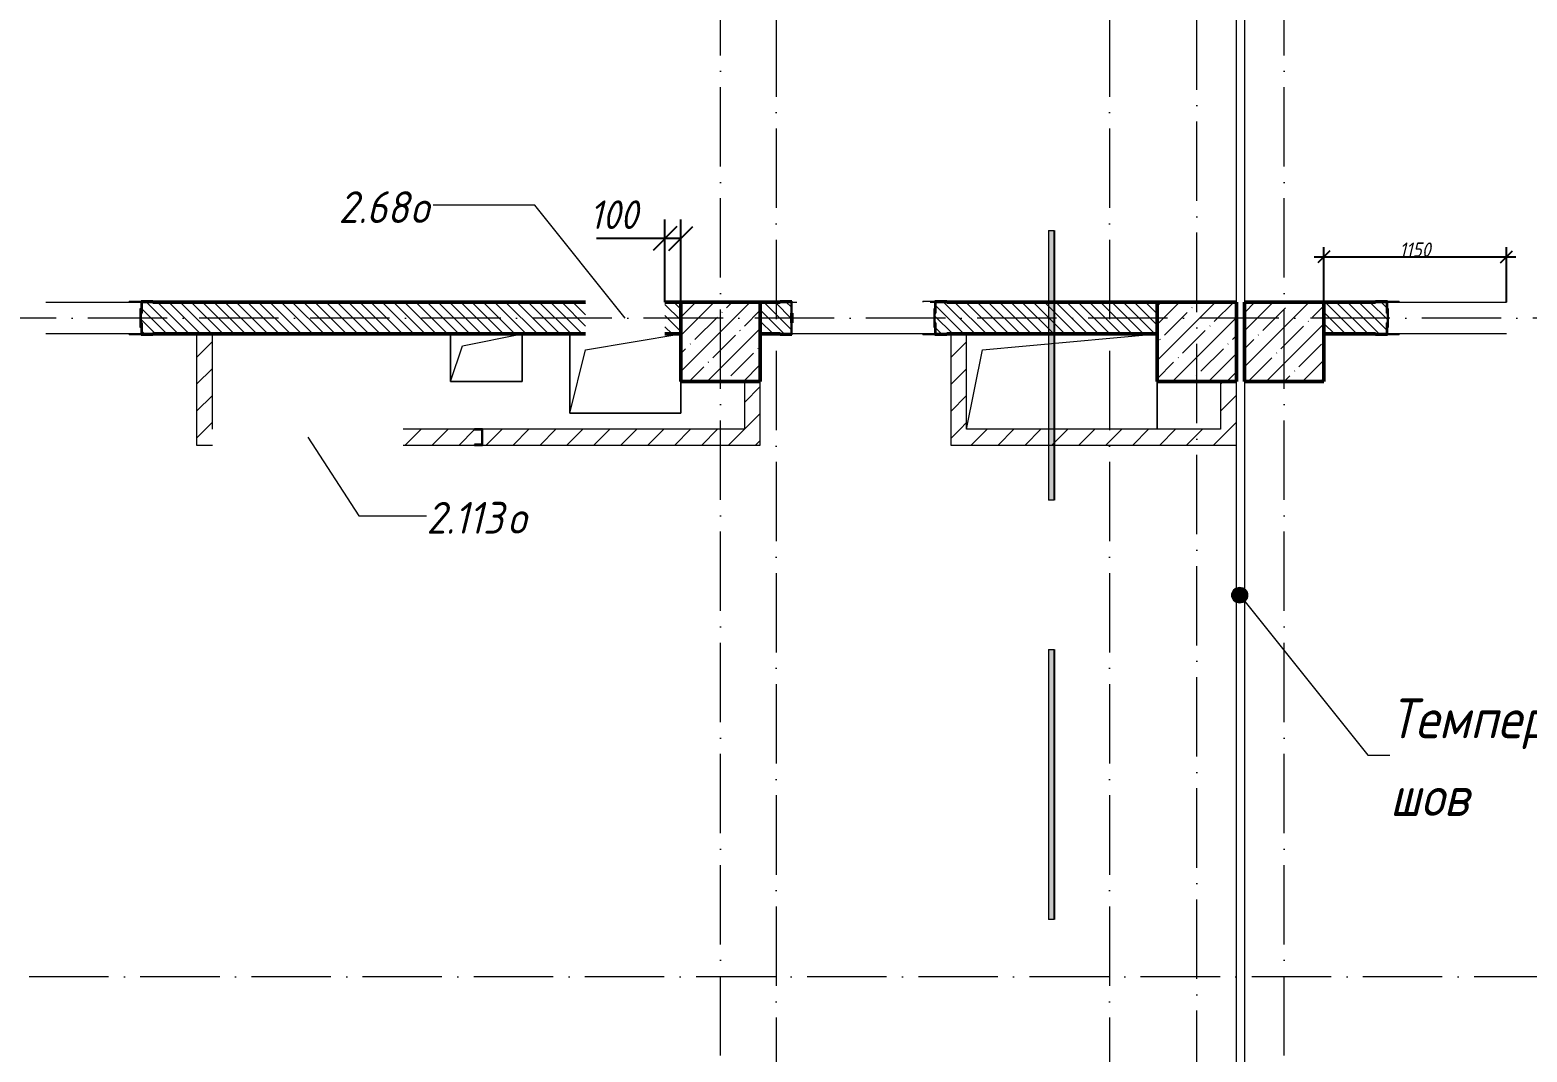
# Model space of a CAD drawing. Header units: millimetres. Extents: x -401725 to 250493, y 305116 to 802890.
# Drawn here: x 48591 to 58021, y 311900 to 318339 of the extents above; entities that cross this region are included whole.
import ezdxf

# ---------------------------------------------------------------- set-up
doc = ezdxf.new("R2010")
doc.units = ezdxf.units.MM
doc.linetypes.add('50_200_ШТРИХ_1Т_ш5_п1_п1_', pattern=[700, 500, -100, 0, -100])
for name, color, linetype, lineweight in [('A-____-____-DIMS', 7, 'Continuous', 9), ('A-FLOR-____-OTLN', 7, 'Continuous', 9), ('A-GENM-____-MCUT', 7, 'Continuous', 25), ('A-GENM-____-OTLN', 7, 'Continuous', 9), ('A-GENM-____-OTLN-1', 7, 'Continuous', 25), ('A-GLAZ-____-IDEN', 7, 'Continuous', 9), ('A-GLAZ-____-OTLN', 7, 'Continuous', 9), ('A-WALL-____-MCUT-2', 7, 'Continuous', 50), ('A-WALL-____-PATT-1', 7, 'Continuous', 9), ('A-WALL-FNSH-MCUT-1', 7, 'Continuous', 9), ('G-____-____-TEXT', 7, 'Continuous', 9), ('I-WALL-____-OTLN', 7, 'Continuous', 9), ('S-COLS-____-MCUT', 7, 'Continuous', 50), ('S-COLS-____-OTLN', 7, 'Continuous', 9), ('S-GRID-____-OTLN-1', 7, '50_200_ШТРИХ_1Т_ш5_п1_п1_', 9)]:
    doc.layers.add(name, color=color, linetype=linetype, lineweight=lineweight)
doc.layers.add('A-GLAZ-____-OTLN-1', color=7, linetype='Continuous', lineweight=9, true_color=0xc0c0c0)
doc.styles.add('ISOCPEUR_I', font='isocpeui.ttf', dxfattribs={"width": 0.9, "height": 2.5})
doc.styles.add('ISOCPEUR_I_10', font='isocpeui.ttf', dxfattribs={"width": 0.9, "height": 180})
doc.styles.add('ISOCPEUR_I_7', font='isocpeui.ttf', dxfattribs={"width": 0.9, "height": 90})
doc.styles.add('ISOCPEUR_I_9', font='isocpeui.ttf', dxfattribs={"width": 0.9, "height": 250})
doc.dimstyles.new('ISO-1_8_0_9К_СРЕДНИЙ_Кладочные_2', dxfattribs={"dimscale": 304.8, "dimtxt": 89.638306, "dimasz": 0.246063, "dimexe": 0.19685, "dimexo": 0, "dimgap": 0, "dimtad": 1, "dimdec": 3, "dimrnd": 0.001, "dimdsep": 46, "dimtxsty": 'ISOCPEUR_I_7', "dimblk1": 'OBLIQUE', "dimblk2": 'OBLIQUE', "dimsah": 1, "dimcen": 0.09, "dimdle": 0.19685, "dimazin": 0, "dimtfac": 1, "dimtdec": 4, "dimtix": 1, "dimtmove": 1, "dimatfit": 3, "dimfxl": 1, "dimtvp": 1, "dimtolj": 1, "dimtzin": 0, "dimarcsym": 2})
doc.dimstyles.new('ISO-1_8_0_9К_СРЕДНИЙ_Кладочные_3', dxfattribs={"dimscale": 304.8, "dimtxt": 179.276612, "dimasz": 0.492126, "dimexe": 0.393701, "dimexo": 0, "dimgap": 0, "dimtad": 1, "dimdec": 3, "dimrnd": 0.001, "dimdsep": 46, "dimtxsty": 'ISOCPEUR_I_10', "dimblk1": 'OBLIQUE', "dimblk2": 'OBLIQUE', "dimsah": 1, "dimcen": 0.09, "dimdle": 0.393701, "dimazin": 0, "dimtfac": 1, "dimtdec": 4, "dimtix": 1, "dimtmove": 0, "dimatfit": 3, "dimfxl": 1, "dimtvp": 1, "dimtolj": 1, "dimtzin": 0, "dimarcsym": 2})
pattern_1 = [(45, (-15659.08, 310542.9), (-84.85281, 84.85281), [])]
pattern_2 = [(135, (-15659.08, 310542.9), (-35.35534, -35.35534), [])]

# ---------------------------------------------------------------- blocks, each defined once
blk = doc.blocks.new('BSC_Колонна _Прямоугольная - 500х500-V56-АР1_План отверстий 2 этажа в осях 1-64_А-ГГ')
at = {"layer": 'S-COLS-____-OTLN'}
h = blk.add_hatch(dxfattribs=at)
h.set_pattern_fill('FP_85', color=256, style=0, pattern_type=2)
h.set_pattern_definition([(45, (-68600, -5831.04), (-114.04925, 114.04925), []), (45, (-68485.95, -5831.04), (-114.04925, 114.04925), [201.613, -40.323, 3.353, -36.97])])
h.paths.add_polyline_path([(-250, -250), (250, -250), (250, 250), (-250, 250)], flags=0)
at = {"layer": 'S-COLS-____-MCUT'}
for p, q in [((250, 250), (-250, 250)), ((-250, 250), (-250, -250)), ((250, -250), (250, 250)), ((-250, -250), (250, -250))]:
    blk.add_line(p, q, dxfattribs=at)
blk = doc.blocks.new('BSC_Колонна _Прямоугольная - 500х500-V113-АР1_План отверстий 2 этажа в осях 1-64_А-ГГ')
at = {"layer": 'S-COLS-____-OTLN'}
h = blk.add_hatch(dxfattribs=at)
h.set_pattern_fill('FP_142', color=256, style=0, pattern_type=2)
h.set_pattern_definition([(45, (-71600, -5831.04), (-114.04925, 114.04925), []), (45, (-71485.95, -5831.04), (-114.04925, 114.04925), [201.613, -40.323, 3.353, -36.97])])
h.paths.add_polyline_path([(-250, -250), (250, -250), (250, 250), (-250, 250)], flags=0)
at = {"layer": 'S-COLS-____-MCUT'}
for p, q in [((250, 250), (-250, 250)), ((-250, 250), (-250, -250)), ((250, -250), (250, 250)), ((-250, -250), (250, -250))]:
    blk.add_line(p, q, dxfattribs=at)
blk = doc.blocks.new('BSC_Колонна _Прямоугольная - 500х500-V131-АР1_План отверстий 2 этажа в осях 1-64_А-ГГ')
at = {"layer": 'S-COLS-____-OTLN'}
h = blk.add_hatch(dxfattribs=at)
h.set_pattern_fill('FP_161', color=256, style=0, pattern_type=2)
h.set_pattern_definition([(45, (-72150, -5831.04), (-114.04925, 114.04925), []), (45, (-72035.95, -5831.04), (-114.04925, 114.04925), [201.613, -40.323, 3.353, -36.97])])
h.paths.add_polyline_path([(-250, -250), (250, -250), (250, 250), (-250, 250)], flags=0)
at = {"layer": 'S-COLS-____-MCUT'}
for p, q in [((250, 250), (-250, 250)), ((-250, 250), (-250, -250)), ((250, -250), (250, 250)), ((-250, -250), (250, -250))]:
    blk.add_line(p, q, dxfattribs=at)
blk = doc.blocks.new('Фахверк_СКБ_Уголок - 200_3960_зеркало-28268689-АР1_План отверстий 2 этажа в осях 1-64_А-ГГ')
at = {"layer": 'A-GENM-____-MCUT'}
for p, q in [((200, 156), (125, 156)), ((125, 156), (125, 81)), ((131, 81), (131, 150)), ((131, 150), (200, 150)), ((200, 150), (200, 156)), ((125, 81), (131, 81)), ((131, 19), (125, 19)), ((125, 19), (125, -56)), ((131, -50), (131, 19)), ((125, -56), (200, -56)), ((200, -50), (131, -50)), ((200, -56), (200, -50))]:
    blk.add_line(p, q, dxfattribs=at)
blk = doc.blocks.new('154_Стойка_СКБ_Уголок - СМ-2480_200-28346303-АР1_План отверстий 2 этажа в осях 1-64_А-ГГ')
at = {"layer": 'A-GENM-____-MCUT'}
for p, q in [((125, 156), (125, 81)), ((200, 156), (125, 156)), ((131, 81), (131, 150)), ((131, 150), (200, 150)), ((200, 150), (200, 156)), ((125, 81), (131, 81)), ((131, 19), (125, 19)), ((125, 19), (125, -56)), ((131, -50), (131, 19)), ((125, -56), (200, -56)), ((200, -50), (131, -50)), ((200, -56), (200, -50))]:
    blk.add_line(p, q, dxfattribs=at)
blk = doc.blocks.new('Стойка_Влож_Полоса боковая - Полоса-28213942-АР1_План отверстий 2 этажа в осях 1-64_А-ГГ')
at = {"layer": 'A-GENM-____-OTLN'}
for p, q in [((-5, 60), (0, 60)), ((-5, -60), (-5, 60)), ((0, 31), (0, -31)), ((0, -60), (-5, -60))]:
    blk.add_line(p, q, dxfattribs=at)
blk = doc.blocks.new('Стойка_Влож_Уголок_Опорный - Уголок-28213941-АР1_План отверстий 2 этажа в осях 1-64_А-ГГ')
at = {"layer": 'A-GENM-____-OTLN'}
for p, q in [((-212, -6), (-212, 0)), ((0, 0), (0, -6)), ((-212, -75), (-212, -6)), ((-212, -6), (-206, -6)), ((-212, -75), (-206, -75)), ((-6, -6), (0, -6)), ((-6, -75), (0, -75)), ((0, -6), (0, -75))]:
    blk.add_line(p, q, dxfattribs=at)
blk = doc.blocks.new('154_Фахверк_СКБ_Швеллер - Тип_100_3960-28318856-АР1_План отверстий 2 этажа в осях 1-64_А-ГГ')
at = {"layer": 'A-GENM-____-MCUT'}
for p, q in [((175, 50), (125, 50)), ((125, 50), (125, -50)), ((128, 47), (175, 47)), ((128, -47), (128, 47)), ((175, 47), (175, 50)), ((125, -50), (175, -50)), ((175, -47), (128, -47)), ((175, -50), (175, -47))]:
    blk.add_line(p, q, dxfattribs=at)
blk = doc.blocks.new('AR_Отверстие прямоугольное _в плите_ - AR_Отверстие прямоугольное _в плите_-30552548-АР1_План отверстий 2 этажа в осях 1-64_А-ГГ')
at = {"layer": 'A-GENM-____-OTLN'}
for p, q in [((-500, 200), (600, 300)), ((-600, -300), (-500, 200)), ((600, -300), (600, 0))]:
    blk.add_line(p, q, dxfattribs=at)
blk = doc.blocks.new('AR_Отверстие прямоугольное _в плите_ - AR_Отверстие прямоугольное _в плите_-30553029-АР1_План отверстий 2 этажа в осях 1-64_А-ГГ')
at = {"layer": 'A-GENM-____-OTLN'}
for p, q in [((-350, 250), (-350, -250)), ((-250, 150), (350, 250)), ((-350, -250), (-250, 150)), ((350, -250), (350, -50)), ((-350, -250), (350, -250))]:
    blk.add_line(p, q, dxfattribs=at)
blk = doc.blocks.new('AR_Отверстие прямоугольное _в плите_ - AR_Отверстие прямоугольное _в плите_-V184-АР1_План отверстий 2 этажа в осях 1-64_А-ГГ')
at = {"layer": 'A-GENM-____-OTLN'}
for p, q in [((-225, 150), (-225, -150)), ((-150, 75), (225, 150)), ((225, -150), (225, 150)), ((-225, -150), (-150, 75)), ((-225, -150), (225, -150))]:
    blk.add_line(p, q, dxfattribs=at)
blk = doc.blocks.new('Отлив_СКБ - Отлив витража_СФТК-31883956-АР1_План отверстий 2 этажа в осях 1-64_А-ГГ')
at = {"layer": 'A-GLAZ-____-OTLN-1'}
for points in [[(0, 3), (0, 2), (1700, 3), (1700, 37), (0, 37)], [(0, 2), (0, 0), (1700, 0), (1700, 2)]]:
    blk.add_hatch(color=256, dxfattribs=at).paths.add_polyline_path(points, flags=0)
at = {"layer": 'A-GLAZ-____-OTLN'}
for p, q in [((0, 3), (0, 37)), ((1700, 37), (0, 37)), ((0, 2), (1700, 2)), ((1700, 37), (1700, 3)), ((1700, 0), (0, 0))]:
    blk.add_line(p, q, dxfattribs=at)
blk = doc.blocks.new('_Oblique')
at = {"color": 0, "linetype": 'ByBlock', "lineweight": -2}
blk.add_line((-0.5, -0.5), (0.5, 0.5), dxfattribs=at)
blk = doc.blocks.new('*D9274')
at = {"layer": 'A-____-____-DIMS', "color": 0, "lineweight": -2, "transparency": 16777216}
for p, q in [((56740.9, 316623.9), (56740.9, 316970)), ((57890.9, 316623.9), (57890.9, 316970)), ((56680.9, 316910), (57950.9, 316910))]:
    blk.add_line(p, q, dxfattribs=at)
at = {"layer": 'Defpoints', "color": 0, "transparency": 16777216}
for p in [(57890.9, 316910), (56740.9, 316623.9), (57890.9, 316623.9)]:
    blk.add_point(p, dxfattribs=at)
at = {"layer": 'A-____-____-DIMS', "color": 0, "lineweight": -2, "transparency": 16777216, "xscale": 75, "yscale": 75, "zscale": 75, "rotation": 180}
blk.add_blockref('_Oblique', (56740.9, 316910), dxfattribs=at)
at = {"layer": 'A-____-____-DIMS', "color": 0, "lineweight": -2, "transparency": 16777216, "xscale": 75, "yscale": 75, "zscale": 75}
blk.add_blockref('_Oblique', (57890.9, 316910), dxfattribs=at)
at = {"layer": 'A-____-____-DIMS', "color": 0, "transparency": 16777216, "insert": (57315.9, 316955), "char_height": 90, "width": 463.361, "attachment_point": 5, "style": 'ISOCPEUR_I_7'}
blk.add_mtext('\\A1;1150', dxfattribs=at)
blk = doc.blocks.new('*D9275')
at = {"layer": 'A-____-____-DIMS', "color": 0, "lineweight": -2, "transparency": 16777216}
for p, q in [((52590.9, 316623.9), (52590.9, 317145.1)), ((52690.9, 316623.9), (52690.9, 317145.1)), ((52590.9, 317025.1), (52160.4, 317025.1)), ((52690.9, 317025.1), (52470.9, 317025.1))]:
    blk.add_line(p, q, dxfattribs=at)
at = {"layer": 'Defpoints', "color": 0, "transparency": 16777216}
for p in [(52690.9, 317025.1), (52590.9, 316623.9), (52690.9, 316623.9)]:
    blk.add_point(p, dxfattribs=at)
at = {"layer": 'A-____-____-DIMS', "color": 0, "lineweight": -2, "transparency": 16777216, "xscale": 150, "yscale": 150, "zscale": 150, "rotation": 180}
blk.add_blockref('_Oblique', (52590.9, 317025.1), dxfattribs=at)
at = {"layer": 'A-____-____-DIMS', "color": 0, "lineweight": -2, "transparency": 16777216, "xscale": 150, "yscale": 150, "zscale": 150}
blk.add_blockref('_Oblique', (52690.9, 317025.1), dxfattribs=at)
at = {"layer": 'A-____-____-DIMS', "color": 0, "transparency": 16777216, "insert": (52116.5, 317265.1), "char_height": 180, "width": 368.207, "attachment_point": 1, "line_spacing_factor": 1.149209, "style": 'ISOCPEUR_I_10'}
blk.add_mtext('\\A1;100', dxfattribs=at)

msp = doc.modelspace()

# ---------------------------------------------------------------- hatches: boundary and pattern name
at = {"layer": 'A-WALL-____-PATT-1'}
h = msp.add_hatch(dxfattribs=at)
h.set_pattern_fill('FP_6', color=256, style=0, pattern_type=2)
h.set_pattern_definition(pattern_2)
h.paths.add_polyline_path([(52590.9187, 316423.9433), (52690.9187, 316423.9433), (52690.9187, 316623.9433), (52590.9187, 316623.9433), (52590.9187, 316429.8256)], flags=0)
h.paths.add_polyline_path([(52090.9187, 316423.9433), (52090.9187, 316623.9433), (49296.9187, 316623.5903), (49296.9187, 316554.9433), (49290.9187, 316554.9433), (49290.9187, 316492.9433), (49296.9187, 316492.9433), (49296.9187, 316423.9433), (51490.872, 316423.9433)], flags=0)
h.paths.add_polyline_path([(47515.9187, 316423.9433), (47584.9187, 316423.9433), (47584.9187, 316492.9433), (47590.9187, 316492.9433), (47590.9187, 316554.9433), (47584.9187, 316554.9433), (47584.9187, 316623.9433), (47190.9187, 316623.9433), (47190.9187, 316423.9433)], flags=0)
h = msp.add_hatch(dxfattribs=at)
h.set_pattern_fill('FP_6', color=256, style=0, pattern_type=2)
h.set_pattern_definition(pattern_2)
h.paths.add_polyline_path([(54365.9187, 316423.9433), (55690.9187, 316423.9433), (55690.9187, 316623.9433), (54296.9187, 316623.9433), (54296.9187, 316554.9433), (54290.9187, 316554.9433), (54290.9187, 316492.9433), (54296.9187, 316492.9433), (54296.9187, 316423.9433)], flags=0)
h.paths.add_polyline_path([(53315.9187, 316423.9433), (53384.9187, 316423.9433), (53384.9187, 316492.9433), (53390.9187, 316492.9433), (53390.9187, 316554.9433), (53384.9187, 316554.9433), (53384.9187, 316623.9433), (53190.9187, 316623.9433), (53190.9187, 316423.9433), (53258.3363, 316423.9433)], flags=0)
h = msp.add_hatch(dxfattribs=at)
h.set_pattern_fill('FP_6', color=256, style=0, pattern_type=2)
h.set_pattern_definition(pattern_2)
h.paths.add_polyline_path([(59046.9187, 316423.9433), (59240.9187, 316423.9433), (59240.9187, 316623.9433), (58846.9187, 316623.9433), (58846.9187, 316554.9433), (58840.9187, 316554.9433), (58840.9187, 316492.9433), (58846.9187, 316492.9433), (58846.9187, 316423.9433), (58915.9187, 316423.9433)], flags=0)
h.paths.add_polyline_path([(56740.9187, 316423.9433), (57134.9187, 316423.9433), (57134.9187, 316492.9433), (57140.9187, 316492.9433), (57140.9187, 316554.9433), (57134.9187, 316554.9433), (57134.9187, 316623.9433), (56740.9187, 316623.9433), (56740.9187, 316463.9433)], flags=0)
h = msp.add_hatch(dxfattribs=at)
h.set_pattern_fill('FP_4', color=256, style=0, pattern_type=2)
h.set_pattern_definition(pattern_1)
h.paths.add_polyline_path([(49740.9187, 315723.9433), (49740.9187, 316423.9433), (49640.9187, 316423.9433), (49640.9187, 315723.9433)], flags=0)
h = msp.add_hatch(dxfattribs=at)
h.set_pattern_fill('FP_4', color=256, style=0, pattern_type=2)
h.set_pattern_definition(pattern_1)
h.paths.add_polyline_path([(54490.9187, 315823.9433), (54490.9187, 316423.9433), (54390.9187, 316423.9433), (54390.9187, 315823.9433)], flags=0)
h = msp.add_hatch(dxfattribs=at)
h.set_pattern_fill('FP_4', color=256, style=0, pattern_type=2)
h.set_pattern_definition(pattern_1)
h.paths.add_polyline_path([(53190.9187, 315823.9433), (53190.9187, 316123.9433), (53090.9187, 316123.9433), (53090.9187, 315823.9433)], flags=0)
h = msp.add_hatch(dxfattribs=at)
h.set_pattern_fill('FP_4', color=256, style=0, pattern_type=2)
h.set_pattern_definition(pattern_1)
h.paths.add_polyline_path([(56190.9187, 315823.9433), (56190.9187, 316123.9433), (56090.9187, 316123.9433), (56090.9187, 315823.9433)], flags=0)
h = msp.add_hatch(dxfattribs=at)
h.set_pattern_fill('FP_4', color=256, style=0, pattern_type=2)
h.set_pattern_definition(pattern_1)
h.paths.add_polyline_path([(53190.9187, 315723.9433), (53190.9187, 315823.9433), (51440.9187, 315823.9433), (51440.9187, 315723.9433), (51490.872, 315723.9433)], flags=0)
h.paths.add_polyline_path([(51390.9187, 315723.9433), (51390.9187, 315726.9433), (51437.9187, 315726.9433), (51437.9187, 315820.9433), (51390.9187, 315820.9433), (51390.9187, 315823.9433), (50940.9187, 315823.9433), (50940.9187, 315723.9433)], flags=0)
h = msp.add_hatch(dxfattribs=at)
h.set_pattern_fill('FP_4', color=256, style=0, pattern_type=2)
h.set_pattern_definition(pattern_1)
h.paths.add_polyline_path([(56190.9187, 315723.9433), (56190.9187, 315823.9433), (54390.9187, 315823.9433), (54390.9187, 315723.9433), (55025.8006, 315723.9433)], flags=0)
at = {"layer": 'G-____-____-TEXT'}
h = msp.add_hatch(color=256, dxfattribs=at)
edge = h.paths.add_edge_path(flags=0)
edge.add_arc((56210.9132, 314778.3076), 50, 0, 360)

# ---------------------------------------------------------------- linework, layer by layer
at = {"layer": 'A-FLOR-____-OTLN'}
for p, q in [((56190.9187, 316623.9433), (56190.9187, 319523.9433)), ((56240.9187, 319523.9433), (56240.9187, 316623.9433)), ((51240.9187, 316123.9433), (51240.9187, 316423.9433)), ((51690.9187, 316423.9433), (51690.9187, 316123.9433)), ((51990.9187, 315923.9433), (51990.9187, 316423.9433)), ((51690.9187, 316123.9433), (51240.9187, 316123.9433)), ((52690.9187, 316123.9433), (52690.9187, 315923.9433)), ((55690.9187, 316123.9433), (55690.9187, 315823.9433)), ((56240.9187, 316123.9433), (56240.9187, 309123.9433)), ((52690.9187, 315923.9433), (51990.9187, 315923.9433)), ((56190.9187, 309123.9433), (56190.9187, 315723.9433))]:
    msp.add_line(p, q, dxfattribs=at)
at = {"layer": 'A-GLAZ-____-IDEN'}
for p, q in [((51770.0775, 317234.9898), (51130.4753, 317234.9898)), ((52340.9187, 316523.9433), (51770.0775, 317234.9898)), ((50340.9187, 315773.9433), (50662.3611, 315277.9144)), ((50662.3611, 315277.9144), (51088.2852, 315277.9144))]:
    msp.add_line(p, q, dxfattribs=at)
at = {"layer": 'A-WALL-____-MCUT-2'}
for p, q in [((52090.9187, 316623.9433), (49365.9187, 316623.9433)), ((52690.9187, 316623.9433), (52590.9187, 316623.9433)), ((53315.9187, 316623.9433), (53190.9187, 316623.9433)), ((55690.9187, 316623.9433), (54365.9187, 316623.9433)), ((57065.9187, 316623.9433), (56740.9187, 316623.9433)), ((53390.9187, 316492.9433), (53390.9187, 316554.9433)), ((49365.9187, 316423.9433), (52090.9187, 316423.9433)), ((52590.9187, 316423.9433), (52690.9187, 316423.9433)), ((53190.9187, 316423.9433), (53315.9187, 316423.9433)), ((54365.9187, 316423.9433), (55690.9187, 316423.9433)), ((56740.9187, 316423.9433), (57065.9187, 316423.9433))]:
    msp.add_line(p, q, dxfattribs=at)
at = {"layer": 'A-WALL-FNSH-MCUT-1'}
for p, q in [((49640.9187, 316423.9433), (49640.9187, 315723.9433)), ((49740.9187, 315823.9433), (49740.9187, 316423.9433)), ((54390.9187, 316423.9433), (54390.9187, 315723.9433)), ((54490.9187, 315823.9433), (54490.9187, 316423.9433)), ((53090.9187, 316123.9433), (53090.9187, 315823.9433)), ((53190.9187, 315723.9433), (53190.9187, 316123.9433)), ((56090.9187, 316123.9433), (56090.9187, 315823.9433)), ((56190.9187, 315723.9433), (56190.9187, 316123.9433)), ((51390.9187, 315823.9433), (50940.9187, 315823.9433)), ((53090.9187, 315823.9433), (51440.9187, 315823.9433)), ((56090.9187, 315823.9433), (54490.9187, 315823.9433)), ((49640.9187, 315723.9433), (49740.9187, 315723.9433)), ((50940.9187, 315723.9433), (51390.9187, 315723.9433)), ((51440.9187, 315723.9433), (53190.9187, 315723.9433)), ((54390.9187, 315723.9433), (56190.9187, 315723.9433))]:
    msp.add_line(p, q, dxfattribs=at)
at = {"layer": 'G-____-____-TEXT'}
for p, q in [((56210.9132, 314778.3076), (57018.9666, 313770.9241)), ((57018.9666, 313770.9241), (57157.256, 313770.9241))]:
    msp.add_line(p, q, dxfattribs=at)
msp.add_circle((56210.9132, 314778.3076), 50, dxfattribs=at)
at = {"layer": 'I-WALL-____-OTLN'}
for p, q in [((48690.9187, 316623.9433), (49290.9187, 316623.9433)), ((53390.9187, 316623.9433), (53420.9187, 316623.9433)), ((54260.9187, 316623.9433), (54290.9187, 316623.9433)), ((57140.9187, 316623.9433), (57890.9187, 316623.9433)), ((49290.9187, 316423.9433), (48690.9187, 316423.9433)), ((54290.9187, 316423.9433), (53390.9187, 316423.9433)), ((57890.9187, 316423.9433), (57140.9187, 316423.9433))]:
    msp.add_line(p, q, dxfattribs=at)
at = {"layer": 'S-GRID-____-OTLN-1'}
for p, q in [((53290.9187, 360423.8609), (53290.9187, 306060.2949)), ((55390.9187, 360423.8609), (55390.9187, 306277.1346)), ((52940.9187, 306277.1346), (52940.9187, 320693.4406)), ((55940.9187, 306060.2949), (55940.9187, 320693.4406)), ((56490.9187, 306277.1346), (56490.9187, 320693.4406)), ((74659.706, 316523.9433), (-20327.8515, 316523.9433)), ((88291.5358, 312373.9433), (-20327.8515, 312373.9433))]:
    msp.add_line(p, q, dxfattribs=at)

# ---------------------------------------------------------------- block references
at = {"layer": 'A-GENM-____-OTLN'}
for name, p, rotation in [('Стойка_Влож_Уголок_Опорный - Уголок-28213941-АР1_План отверстий 2 этажа в осях 1-64_А-ГГ', (49290.9187, 316417.9433), 269.9999999999995), ('Стойка_Влож_Уголок_Опорный - Уголок-28213941-АР1_План отверстий 2 этажа в осях 1-64_А-ГГ', (54290.9187, 316417.9433), 269.9999999999995), ('Стойка_Влож_Уголок_Опорный - Уголок-28213941-АР1_План отверстий 2 этажа в осях 1-64_А-ГГ', (57140.9187, 316629.9433), 89.99999999999955), ('Стойка_Влож_Полоса боковая - Полоса-28213942-АР1_План отверстий 2 этажа в осях 1-64_А-ГГ', (57140.9187, 316523.9433), 180)]:
    msp.add_blockref(name, p, dxfattribs=dict(at, rotation=rotation))
for name, p in [('Стойка_Влож_Полоса боковая - Полоса-28213942-АР1_План отверстий 2 этажа в осях 1-64_А-ГГ', (49290.9187, 316523.9433)), ('Стойка_Влож_Полоса боковая - Полоса-28213942-АР1_План отверстий 2 этажа в осях 1-64_А-ГГ', (54290.9187, 316523.9433)), ('AR_Отверстие прямоугольное _в плите_ - AR_Отверстие прямоугольное _в плите_-V184-АР1_План отверстий 2 этажа в осях 1-64_А-ГГ', (51465.9187, 316273.9433)), ('AR_Отверстие прямоугольное _в плите_ - AR_Отверстие прямоугольное _в плите_-30553029-АР1_План отверстий 2 этажа в осях 1-64_А-ГГ', (52340.9187, 316173.9433)), ('AR_Отверстие прямоугольное _в плите_ - AR_Отверстие прямоугольное _в плите_-30552548-АР1_План отверстий 2 этажа в осях 1-64_А-ГГ', (55090.9187, 316123.9433))]:
    msp.add_blockref(name, p, dxfattribs=at)
at = {"layer": 'A-GENM-____-OTLN-1'}
for p in [(49165.9187, 316473.9433), (54165.9187, 316473.9433)]:
    msp.add_blockref('154_Стойка_СКБ_Уголок - СМ-2480_200-28346303-АР1_План отверстий 2 этажа в осях 1-64_А-ГГ', p, dxfattribs=at)
at = {"layer": 'A-GENM-____-OTLN-1', "rotation": 180}
for name, p in [('Фахверк_СКБ_Уголок - 200_3960_зеркало-28268689-АР1_План отверстий 2 этажа в осях 1-64_А-ГГ', (53515.9187, 316573.9433)), ('154_Стойка_СКБ_Уголок - СМ-2480_200-28346303-АР1_План отверстий 2 этажа в осях 1-64_А-ГГ', (57265.9187, 316573.9433)), ('154_Фахверк_СКБ_Швеллер - Тип_100_3960-28318856-АР1_План отверстий 2 этажа в осях 1-64_А-ГГ', (51565.9187, 315773.9433))]:
    msp.add_blockref(name, p, dxfattribs=at)
at = {"layer": 'A-GLAZ-____-OTLN', "rotation": 90}
for p in [(55044.4337, 315375.553), (55044.4337, 312735.553)]:
    msp.add_blockref('Отлив_СКБ - Отлив витража_СФТК-31883956-АР1_План отверстий 2 этажа в осях 1-64_А-ГГ', p, dxfattribs=at)
at = {"layer": 'S-COLS-____-OTLN'}
for name, p in [('BSC_Колонна _Прямоугольная - 500х500-V56-АР1_План отверстий 2 этажа в осях 1-64_А-ГГ', (52940.9187, 316373.9433)), ('BSC_Колонна _Прямоугольная - 500х500-V113-АР1_План отверстий 2 этажа в осях 1-64_А-ГГ', (55940.9187, 316373.9433)), ('BSC_Колонна _Прямоугольная - 500х500-V131-АР1_План отверстий 2 этажа в осях 1-64_А-ГГ', (56490.9187, 316373.9433))]:
    msp.add_blockref(name, p, dxfattribs=at)

# ---------------------------------------------------------------- texts
at = {"layer": 'A-GLAZ-____-IDEN', "char_height": 200, "attachment_point": 1, "style": 'ISOCPEUR_I_9'}
for s, insert, width in [('2.68', (50535.0208, 317322.6044), 548.35425), ('\\fISOCPEUR|b0|i1|c204|p34|;\\W.9;о', (50987.4583, 317322.6044), 158.734125), ('2.113', (51088.2852, 315365.529), 620.506125), ('\\fISOCPEUR|b0|i1|c204|p34|;\\W.9;о', (51600.254, 315365.529), 158.734125)]:
    msp.add_mtext(s, dxfattribs=dict(at, insert=insert, width=width))
at = {"layer": 'G-____-____-TEXT', "char_height": 250, "attachment_point": 1, "style": 'ISOCPEUR_I'}
for s, insert, width in [('Температурный', (57157.256, 314126.7783), 2763.416813), ('шов', (57157.256, 313637.2991), 656.582063)]:
    msp.add_mtext(s, dxfattribs=dict(at, insert=insert, width=width))

# ---------------------------------------------------------------- dimensions: what is measured, and where the dimension line sits
at = {"layer": 'A-____-____-DIMS'}
dim = msp.add_linear_dim(base=(52690.9187, 317025.1203), p1=(52590.9187, 316623.9433), p2=(52690.9187, 316623.9433), dimstyle='ISO-1_8_0_9К_СРЕДНИЙ_Кладочные_3', override={"dimpost": '<>', "dimfxl": 100}, dxfattribs=at)
dim.commit()
dim.dimension.update_dxf_attribs({"geometry": '*D9275', "text_midpoint": (52300.6414, 317025.1203), "dimtype": 160})
dim = msp.add_linear_dim(base=(57890.9187, 316909.9583), p1=(56740.9187, 316623.9433), p2=(57890.9187, 316623.9433), dimstyle='ISO-1_8_0_9К_СРЕДНИЙ_Кладочные_2', override={"dimpost": '<>', "dimfxl": 1150}, dxfattribs=at)
dim.commit()
dim.dimension.update_dxf_attribs({"geometry": '*D9274', "text_midpoint": (57315.9187, 316954.9583)})

doc.saveas('drawing.dxf')
